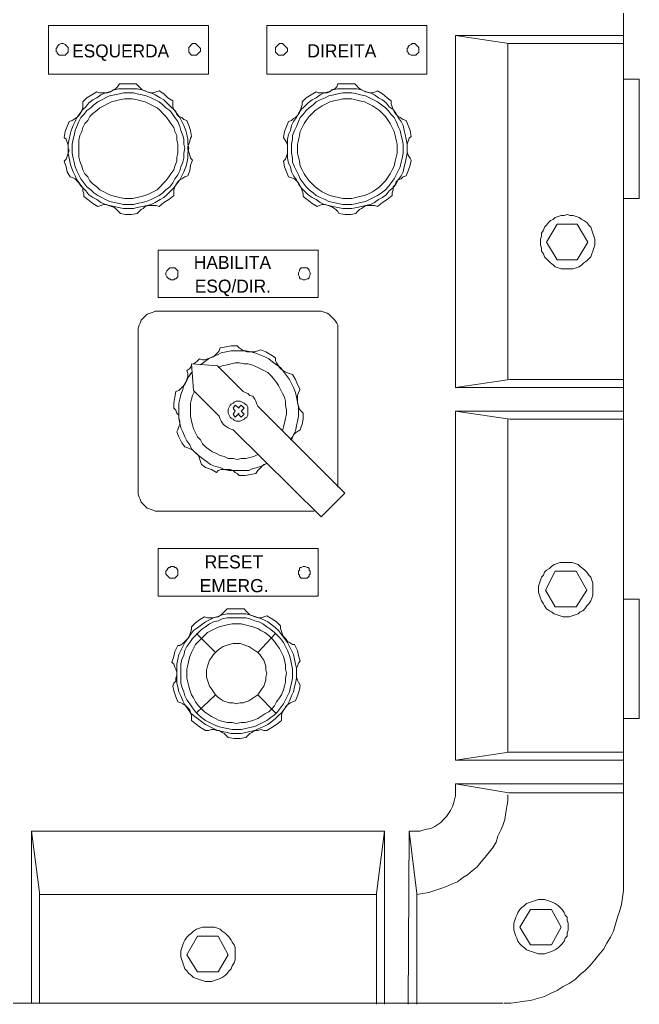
# Model space of a CAD drawing. Header units: millimetres. Extents: x -72 to 2978, y -1067 to 2817.
# Drawn here: x 167.7 to 354.5, y -7.4 to 289.3 of the extents above; entities that cross this region are included whole.
import ezdxf

# ---------------------------------------------------------------- set-up
doc = ezdxf.new("R2010")
doc.units = ezdxf.units.MM
doc.styles.add('CIDFont+F1$001H0', font='')
doc.styles.get('CIDFont+F1$001H0').set_extended_font_data('CIDFont+F1')

msp = doc.modelspace()

# ---------------------------------------------------------------- linework, layer by layer
at = {"color": 7, "linetype": 'Continuous', "lineweight": 15, "true_color": 0x000007}
for p, q in [((349.77, 320.87), (349.77, 28.9)), ((299.12, 284.52), (299.12, 178.46)), ((315.21, 282.14), (299.12, 284.52)), ((299.12, 284.52), (349.77, 284.52)), ((314.91, 180.84), (314.91, 282.14)), ((315.21, 282.14), (349.77, 282.14)), ((354.53, 271.41), (349.77, 271.41)), ((354.53, 235.36), (354.53, 271.41)), ((354.53, 235.36), (349.77, 235.36)), ((326.53, 222.25), (329.81, 227.62)), ((329.81, 227.62), (335.76, 227.62)), ((335.76, 227.62), (339.04, 222.25)), ((329.81, 216.89), (326.53, 222.25)), ((339.04, 222.25), (335.76, 216.89)), ((335.76, 216.89), (329.81, 216.89)), ((209.44, 201.4), (257.71, 201.4)), ((203.48, 147.18), (203.48, 195.44)), ((263.67, 148.37), (263.67, 195.44)), ((227.32, 185.01), (219.57, 185.61)), ((220.17, 177.57), (219.57, 185.61)), ((227.32, 185.01), (235.07, 177.27)), ((315.51, 180.84), (299.12, 178.46)), ((299.12, 178.46), (349.77, 178.46)), ((315.51, 180.84), (349.77, 180.84)), ((227.91, 169.82), (220.17, 177.57)), ((239.53, 172.8), (265.75, 146.58)), ((299.12, 171.31), (299.12, 66.14)), ((315.51, 168.93), (299.12, 171.31)), ((299.12, 171.31), (349.77, 171.31)), ((314.91, 168.93), (314.91, 68.52)), ((315.51, 168.93), (349.77, 168.93)), ((258.6, 139.43), (232.09, 165.65)), ((265.75, 146.58), (258.6, 139.43)), ((209.44, 141.22), (256.52, 141.22)), ((326.23, 117.38), (329.21, 123.04)), ((329.21, 123.04), (335.47, 123.04)), ((335.47, 123.04), (338.74, 117.38)), ((329.21, 112.32), (326.23, 117.38)), ((338.74, 117.38), (335.47, 112.32)), ((354.53, 114.7), (349.77, 114.7)), ((354.53, 114.7), (354.53, 78.65)), ((335.47, 112.32), (329.21, 112.32)), ((354.53, 78.65), (349.77, 78.65)), ((315.21, 68.52), (299.12, 66.14)), ((315.21, 68.52), (349.77, 68.52)), ((299.12, 66.14), (349.77, 66.14)), ((315.21, 56.31), (299.12, 58.99)), ((299.12, 58.99), (349.77, 58.99)), ((299.12, 56.61), (299.12, 58.99)), ((315.21, 56.31), (349.77, 56.31)), ((277.67, 44.69), (171.31, 44.69)), ((171.31, -7.15), (171.31, 44.69)), ((173.69, 26.22), (171.31, 44.69)), ((275.29, 25.92), (277.67, 44.69)), ((277.67, 44.69), (277.67, -7.45)), ((284.82, -7.45), (285.12, 44.69)), ((287.5, 25.92), (285.12, 44.69)), ((287.2, 44.69), (285.12, 44.69)), ((173.69, -7.15), (173.69, 26.22)), ((173.69, 25.62), (275.29, 25.62)), ((275.29, -7.45), (275.29, 25.92)), ((287.5, -7.45), (287.5, 25.92)), ((318.48, 15.79), (321.76, 21.15)), ((321.76, 21.15), (328.02, 21.15)), ((328.02, 21.15), (331, 15.79)), ((321.76, 10.43), (318.48, 15.79)), ((331, 15.79), (328.02, 10.43)), ((218.08, 7.45), (221.36, 13.11)), ((221.36, 13.11), (227.62, 13.11)), ((227.62, 13.11), (230.6, 7.45)), ((328.02, 10.43), (321.76, 10.43)), ((221.36, 2.38), (218.08, 7.45)), ((230.6, 7.45), (227.62, 2.38)), ((227.62, 2.38), (221.36, 2.38)), ((313.42, -7.15), (21.45, -7.15))]:
    msp.add_line(p, q, dxfattribs=at)
at = {"color": 152, "linetype": 'Continuous', "lineweight": 15, "true_color": 0x1154e4}
for p, q in [((226.72, 98.61), (221.06, 104.27)), ((239.53, 98.61), (244.9, 104.27)), ((221.06, 80.44), (226.72, 85.8)), ((244.9, 80.44), (239.53, 85.8))]:
    msp.add_line(p, q, dxfattribs=at)
at = {"color": 7, "linetype": 'Continuous', "lineweight": 15, "true_color": 0x000007}
for points in [[(176.37, 287.5), (224.64, 287.5), (224.64, 272.9), (176.37, 272.9)], [(242.22, 287.5), (290.48, 287.5), (290.48, 272.9), (242.22, 272.9)], [(182.33, 280.35), (182.33, 280.65), (182.33, 280.95), (182.03, 281.24), (181.74, 281.54), (181.44, 281.84), (180.84, 282.14), (180.54, 282.14), (180.25, 282.14), (179.65, 281.84), (179.35, 281.54), (179.05, 281.24), (179.05, 280.95), (178.76, 280.65), (178.76, 280.35), (178.76, 279.75), (179.05, 279.46), (179.05, 279.16), (179.35, 278.86), (179.65, 278.56), (180.25, 278.56), (180.54, 278.56), (180.84, 278.56), (181.44, 278.56), (181.74, 278.86), (182.03, 279.16), (182.33, 279.46), (182.33, 279.75)], [(222.25, 280.35), (222.25, 280.65), (221.96, 280.95), (221.66, 281.24), (221.36, 281.54), (221.06, 281.84), (220.76, 282.14), (220.47, 282.14), (219.87, 282.14), (219.57, 281.84), (219.27, 281.54), (218.98, 281.24), (218.68, 280.95), (218.68, 280.65), (218.68, 280.35), (218.68, 279.75), (218.68, 279.46), (218.98, 279.16), (219.27, 278.86), (219.57, 278.56), (219.87, 278.56), (220.47, 278.56), (220.76, 278.56), (221.06, 278.56), (221.36, 278.86), (221.66, 279.16), (221.96, 279.46), (222.25, 279.75)], [(248.47, 280.35), (248.47, 280.65), (248.17, 280.95), (247.88, 281.24), (247.58, 281.54), (247.28, 281.84), (246.98, 282.14), (246.68, 282.14), (246.09, 282.14), (245.79, 281.84), (245.49, 281.54), (245.19, 281.24), (244.9, 280.95), (244.9, 280.65), (244.9, 280.35), (244.9, 279.75), (244.9, 279.46), (245.19, 279.16), (245.49, 278.86), (245.79, 278.56), (246.09, 278.56), (246.68, 278.56), (246.98, 278.56), (247.28, 278.56), (247.58, 278.86), (247.88, 279.16), (248.17, 279.46), (248.47, 279.75)], [(288.1, 280.35), (288.1, 280.65), (288.1, 280.95), (287.8, 281.24), (287.5, 281.54), (287.2, 281.84), (286.9, 282.14), (286.31, 282.14), (286.01, 282.14), (285.71, 281.84), (285.12, 281.54), (284.82, 281.24), (284.82, 280.95), (284.52, 280.65), (284.52, 280.35), (284.52, 279.75), (284.82, 279.46), (284.82, 279.16), (285.12, 278.86), (285.71, 278.56), (286.01, 278.56), (286.31, 278.56), (286.9, 278.56), (287.2, 278.56), (287.5, 278.86), (287.8, 279.16), (288.1, 279.46), (288.1, 279.75)], [(218.68, 250.56), (218.38, 251.75), (218.38, 253.24), (218.08, 254.73), (217.79, 255.92), (217.19, 257.41), (216.59, 258.6), (216, 259.79), (215.1, 260.98), (214.21, 262.18), (213.32, 263.07), (212.12, 264.26), (211.23, 265.16), (210.04, 265.75), (208.55, 266.65), (207.36, 267.24), (206.17, 267.54), (204.68, 268.14), (203.19, 268.43), (202, 268.43), (200.51, 268.43), (199.02, 268.43), (197.53, 268.43), (196.33, 268.14), (194.84, 267.54), (193.65, 267.24), (192.16, 266.65), (190.97, 265.75), (189.78, 265.16), (188.59, 264.26), (187.69, 263.07), (186.8, 262.18), (185.91, 260.98), (185.01, 259.79), (184.42, 258.6), (183.82, 257.41), (183.23, 255.92), (182.93, 254.73), (182.63, 253.24), (182.33, 251.75), (182.33, 250.56), (182.33, 249.07), (182.63, 247.58), (182.93, 246.09), (183.23, 244.9), (183.82, 243.41), (184.42, 242.22), (185.01, 241.02), (185.91, 239.83), (186.8, 238.64), (187.69, 237.75), (188.59, 236.55), (189.78, 235.66), (190.97, 235.07), (192.16, 234.17), (193.65, 233.58), (194.84, 233.28), (196.33, 232.98), (197.53, 232.68), (199.02, 232.38), (200.51, 232.38), (202, 232.38), (203.19, 232.68), (204.68, 232.98), (206.17, 233.28), (207.36, 233.58), (208.55, 234.17), (210.04, 235.07), (211.23, 235.66), (212.12, 236.55), (213.32, 237.75), (214.21, 238.64), (215.1, 239.83), (216, 241.02), (216.59, 242.22), (217.19, 243.41), (217.79, 244.9), (218.08, 246.09), (218.38, 247.58), (218.38, 249.07)], [(217.49, 250.56), (217.19, 251.75), (217.19, 253.24), (216.89, 254.43), (216.3, 255.92), (216, 257.11), (215.4, 258.6), (214.51, 259.79), (213.91, 260.69), (213.02, 261.88), (211.83, 262.77), (210.93, 263.67), (209.74, 264.56), (208.55, 265.16), (207.36, 265.75), (205.87, 266.35), (204.68, 266.65), (203.19, 266.94), (202, 267.24), (200.51, 267.24), (199.02, 267.24), (197.82, 266.94), (196.33, 266.65), (194.84, 266.35), (193.65, 265.75), (192.46, 265.16), (191.27, 264.56), (190.08, 263.67), (189.18, 262.77), (187.99, 261.88), (187.1, 260.69), (186.2, 259.79), (185.61, 258.6), (185.01, 257.11), (184.42, 255.92), (184.12, 254.43), (183.82, 253.24), (183.52, 251.75), (183.52, 250.56), (183.52, 249.07), (183.82, 247.58), (184.12, 246.39), (184.42, 244.9), (185.01, 243.7), (185.61, 242.51), (186.2, 241.32), (187.1, 240.13), (187.99, 238.94), (189.18, 238.04), (190.08, 237.15), (191.27, 236.26), (192.46, 235.66), (193.65, 235.07), (194.84, 234.47), (196.33, 234.17), (197.82, 233.87), (199.02, 233.58), (200.51, 233.58), (202, 233.58), (203.19, 233.87), (204.68, 234.17), (205.87, 234.47), (207.36, 235.07), (208.55, 235.66), (209.74, 236.26), (210.93, 237.15), (211.83, 238.04), (213.02, 238.94), (213.91, 240.13), (214.51, 241.32), (215.4, 242.51), (216, 243.7), (216.3, 244.9), (216.89, 246.39), (217.19, 247.58), (217.19, 249.07)], [(284.52, 250.56), (284.52, 251.75), (284.22, 253.24), (283.93, 254.73), (283.63, 255.92), (283.33, 257.41), (282.73, 258.6), (281.84, 259.79), (281.24, 260.98), (280.35, 262.18), (279.16, 263.07), (278.26, 264.26), (277.07, 265.16), (275.88, 265.75), (274.69, 266.65), (273.5, 267.24), (272.01, 267.54), (270.82, 268.14), (269.33, 268.43), (267.84, 268.43), (266.35, 268.43), (265.16, 268.43), (263.67, 268.43), (262.18, 268.14), (260.98, 267.54), (259.5, 267.24), (258.3, 266.65), (257.11, 265.75), (255.92, 265.16), (254.73, 264.26), (253.54, 263.07), (252.64, 262.18), (251.75, 260.98), (251.15, 259.79), (250.26, 258.6), (249.66, 257.41), (249.37, 255.92), (248.77, 254.73), (248.47, 253.24), (248.47, 251.75), (248.47, 250.56), (248.47, 249.07), (248.47, 247.58), (248.77, 246.09), (249.37, 244.9), (249.66, 243.41), (250.26, 242.22), (251.15, 241.02), (251.75, 239.83), (252.64, 238.64), (253.54, 237.75), (254.73, 236.55), (255.92, 235.66), (257.11, 235.07), (258.3, 234.17), (259.5, 233.58), (260.98, 233.28), (262.18, 232.98), (263.67, 232.68), (265.16, 232.38), (266.35, 232.38), (267.84, 232.38), (269.33, 232.68), (270.82, 232.98), (272.01, 233.28), (273.5, 233.58), (274.69, 234.17), (275.88, 235.07), (277.07, 235.66), (278.26, 236.55), (279.16, 237.75), (280.35, 238.64), (281.24, 239.83), (281.84, 241.02), (282.73, 242.22), (283.33, 243.41), (283.63, 244.9), (283.93, 246.09), (284.22, 247.58), (284.52, 249.07)], [(283.33, 250.56), (283.33, 251.75), (283.03, 253.24), (282.73, 254.43), (282.44, 255.92), (281.84, 257.11), (281.24, 258.6), (280.65, 259.79), (279.75, 260.69), (278.86, 261.88), (277.97, 262.77), (276.78, 263.67), (275.58, 264.56), (274.39, 265.16), (273.2, 265.75), (272.01, 266.35), (270.52, 266.65), (269.33, 266.94), (267.84, 267.24), (266.35, 267.24), (265.16, 267.24), (263.67, 266.94), (262.47, 266.65), (260.98, 266.35), (259.79, 265.75), (258.3, 265.16), (257.11, 264.56), (256.22, 263.67), (255.03, 262.77), (254.13, 261.88), (253.24, 260.69), (252.34, 259.79), (251.75, 258.6), (251.15, 257.11), (250.56, 255.92), (249.96, 254.43), (249.96, 253.24), (249.66, 251.75), (249.66, 250.56), (249.66, 249.07), (249.96, 247.58), (249.96, 246.39), (250.56, 244.9), (251.15, 243.7), (251.75, 242.51), (252.34, 241.32), (253.24, 240.13), (254.13, 238.94), (255.03, 238.04), (256.22, 237.15), (257.11, 236.26), (258.3, 235.66), (259.79, 235.07), (260.98, 234.47), (262.47, 234.17), (263.67, 233.87), (265.16, 233.58), (266.35, 233.58), (267.84, 233.58), (269.33, 233.87), (270.52, 234.17), (272.01, 234.47), (273.2, 235.07), (274.39, 235.66), (275.58, 236.26), (276.78, 237.15), (277.97, 238.04), (278.86, 238.94), (279.75, 240.13), (280.65, 241.32), (281.24, 242.51), (281.84, 243.7), (282.44, 244.9), (282.73, 246.39), (283.03, 247.58), (283.33, 249.07)], [(215.4, 250.56), (215.4, 251.75), (215.1, 252.94), (215.1, 254.43), (214.51, 255.62), (214.21, 256.81), (213.32, 258.01), (212.72, 258.9), (211.83, 260.09), (210.93, 260.98), (210.04, 261.88), (209.15, 262.77), (207.95, 263.37), (206.76, 263.96), (205.57, 264.56), (204.38, 264.86), (203.19, 265.16), (201.7, 265.45), (200.51, 265.45), (199.31, 265.45), (197.82, 265.16), (196.63, 264.86), (195.44, 264.56), (194.25, 263.96), (193.06, 263.37), (191.87, 262.77), (190.97, 261.88), (189.78, 260.98), (188.89, 260.09), (188.29, 258.9), (187.4, 258.01), (186.8, 256.81), (186.5, 255.62), (185.91, 254.43), (185.61, 252.94), (185.61, 251.75), (185.61, 250.56), (185.61, 249.07), (185.61, 247.88), (185.91, 246.68), (186.5, 245.19), (186.8, 244), (187.4, 242.81), (188.29, 241.92), (188.89, 240.73), (189.78, 239.83), (190.97, 238.94), (191.87, 238.04), (193.06, 237.45), (194.25, 236.85), (195.44, 236.26), (196.63, 235.96), (197.82, 235.66), (199.31, 235.36), (200.51, 235.36), (201.7, 235.36), (203.19, 235.66), (204.38, 235.96), (205.57, 236.26), (206.76, 236.85), (207.95, 237.45), (209.15, 238.04), (210.04, 238.94), (210.93, 239.83), (211.83, 240.73), (212.72, 241.92), (213.32, 242.81), (214.21, 244), (214.51, 245.19), (215.1, 246.68), (215.1, 247.88), (215.4, 249.07)], [(281.54, 250.56), (281.54, 251.75), (281.24, 252.94), (280.95, 254.43), (280.65, 255.62), (280.05, 256.81), (279.46, 258.01), (278.86, 258.9), (277.97, 260.09), (277.07, 260.98), (276.18, 261.88), (274.99, 262.77), (274.09, 263.37), (272.9, 263.96), (271.71, 264.56), (270.22, 264.86), (269.03, 265.16), (267.84, 265.45), (266.35, 265.45), (265.16, 265.45), (263.96, 265.16), (262.47, 264.86), (261.28, 264.56), (260.09, 263.96), (258.9, 263.37), (258.01, 262.77), (256.81, 261.88), (255.92, 260.98), (255.03, 260.09), (254.13, 258.9), (253.54, 258.01), (252.94, 256.81), (252.34, 255.62), (252.05, 254.43), (251.75, 252.94), (251.45, 251.75), (251.45, 250.56), (251.45, 249.07), (251.75, 247.88), (252.05, 246.68), (252.34, 245.19), (252.94, 244), (253.54, 242.81), (254.13, 241.92), (255.03, 240.73), (255.92, 239.83), (256.81, 238.94), (258.01, 238.04), (258.9, 237.45), (260.09, 236.85), (261.28, 236.26), (262.47, 235.96), (263.96, 235.66), (265.16, 235.36), (266.35, 235.36), (267.84, 235.36), (269.03, 235.66), (270.22, 235.96), (271.71, 236.26), (272.9, 236.85), (274.09, 237.45), (274.99, 238.04), (276.18, 238.94), (277.07, 239.83), (277.97, 240.73), (278.86, 241.92), (279.46, 242.81), (280.05, 244), (280.65, 245.19), (280.95, 246.68), (281.24, 247.88), (281.54, 249.07)], [(341.13, 222.25), (341.13, 223.15), (340.83, 224.04), (340.53, 224.94), (340.23, 225.83), (339.94, 226.72), (339.34, 227.32), (338.74, 228.21), (337.85, 228.81), (337.25, 229.11), (336.36, 229.7), (335.47, 230), (334.57, 230.3), (333.68, 230.3), (332.79, 230.6), (331.89, 230.3), (331, 230.3), (330.1, 230), (329.21, 229.7), (328.61, 229.11), (327.72, 228.81), (327.12, 228.21), (326.53, 227.32), (325.93, 226.72), (325.64, 225.83), (325.04, 224.94), (325.04, 224.04), (324.74, 223.15), (324.74, 222.25), (324.74, 221.36), (325.04, 220.47), (325.04, 219.57), (325.64, 218.68), (325.93, 217.79), (326.53, 217.19), (327.12, 216.59), (327.72, 216), (328.61, 215.4), (329.21, 214.81), (330.1, 214.51), (331, 214.21), (331.89, 214.21), (332.79, 214.21), (333.68, 214.21), (334.57, 214.21), (335.47, 214.51), (336.36, 214.81), (337.25, 215.4), (337.85, 216), (338.74, 216.59), (339.34, 217.19), (339.94, 217.79), (340.23, 218.68), (340.53, 219.57), (340.83, 220.47), (341.13, 221.36)], [(209.44, 219.87), (257.71, 219.87), (257.71, 205.57), (209.44, 205.57)], [(215.4, 212.72), (215.4, 213.02), (215.4, 213.61), (215.1, 213.91), (214.81, 214.21), (214.51, 214.51), (214.21, 214.51), (213.61, 214.51), (213.32, 214.51), (213.02, 214.51), (212.72, 214.21), (212.42, 213.91), (212.12, 213.61), (211.83, 213.02), (211.83, 212.72), (211.83, 212.42), (212.12, 211.83), (212.42, 211.53), (212.72, 211.23), (213.02, 211.23), (213.32, 210.93), (213.61, 210.93), (214.21, 210.93), (214.51, 211.23), (214.81, 211.23), (215.1, 211.53), (215.4, 211.83), (215.4, 212.42)], [(255.32, 212.72), (255.32, 213.02), (255.03, 213.61), (255.03, 213.91), (254.73, 214.21), (254.43, 214.51), (253.83, 214.51), (253.54, 214.51), (253.24, 214.51), (252.64, 214.51), (252.34, 214.21), (252.05, 213.91), (252.05, 213.61), (251.75, 213.02), (251.75, 212.72), (251.75, 212.42), (252.05, 211.83), (252.05, 211.53), (252.34, 211.23), (252.64, 211.23), (253.24, 210.93), (253.54, 210.93), (253.83, 210.93), (254.43, 211.23), (254.73, 211.23), (255.03, 211.53), (255.03, 211.83), (255.32, 212.42)], [(236.55, 171.31), (236.55, 171.9), (236.55, 172.5), (236.26, 173.1), (235.66, 173.39), (235.36, 173.69), (234.77, 173.99), (234.17, 174.29), (233.58, 174.29), (232.98, 174.29), (232.38, 173.99), (232.09, 173.69), (231.49, 173.39), (231.19, 173.1), (230.89, 172.5), (230.6, 171.9), (230.6, 171.31), (230.6, 170.71), (230.89, 170.12), (231.19, 169.52), (231.49, 169.22), (232.09, 168.93), (232.38, 168.63), (232.98, 168.33), (233.58, 168.33), (234.17, 168.33), (234.77, 168.63), (235.36, 168.93), (235.66, 169.22), (236.26, 169.52), (236.55, 170.12), (236.55, 170.71)], [(209.44, 129.9), (257.71, 129.9), (257.71, 115.6), (209.44, 115.6)], [(340.53, 117.68), (340.53, 118.58), (340.53, 119.47), (340.23, 120.36), (339.94, 121.26), (339.34, 121.85), (338.74, 122.75), (338.15, 123.34), (337.55, 123.94), (336.66, 124.53), (336.06, 125.13), (335.17, 125.43), (334.28, 125.73), (333.38, 125.73), (332.49, 125.73), (331.59, 125.73), (330.7, 125.73), (329.81, 125.43), (328.91, 125.13), (328.02, 124.53), (327.42, 123.94), (326.53, 123.34), (325.93, 122.75), (325.64, 121.85), (325.04, 121.26), (324.74, 120.36), (324.44, 119.47), (324.15, 118.58), (324.15, 117.68), (324.15, 116.79), (324.44, 115.89), (324.74, 115), (325.04, 114.11), (325.64, 113.21), (325.93, 112.62), (326.53, 111.72), (327.42, 111.13), (328.02, 110.83), (328.91, 110.23), (329.81, 109.94), (330.7, 109.64), (331.59, 109.34), (332.49, 109.34), (333.38, 109.34), (334.28, 109.64), (335.17, 109.94), (336.06, 110.23), (336.66, 110.83), (337.55, 111.13), (338.15, 111.72), (338.74, 112.62), (339.34, 113.21), (339.94, 114.11), (340.23, 115), (340.53, 115.89), (340.53, 116.79)], [(215.4, 122.75), (215.4, 123.04), (215.4, 123.34), (215.1, 123.94), (214.81, 124.24), (214.51, 124.24), (214.21, 124.53), (213.61, 124.53), (213.32, 124.53), (213.02, 124.24), (212.72, 124.24), (212.42, 123.94), (212.12, 123.34), (211.83, 123.04), (211.83, 122.75), (211.83, 122.15), (212.12, 121.85), (212.42, 121.55), (212.72, 121.26), (213.02, 120.96), (213.32, 120.96), (213.61, 120.96), (214.21, 120.96), (214.51, 120.96), (214.81, 121.26), (215.1, 121.55), (215.4, 121.85), (215.4, 122.15)], [(255.32, 122.75), (255.32, 123.04), (255.03, 123.34), (255.03, 123.94), (254.73, 124.24), (254.43, 124.24), (253.83, 124.53), (253.54, 124.53), (253.24, 124.53), (252.64, 124.24), (252.34, 124.24), (252.05, 123.94), (252.05, 123.34), (251.75, 123.04), (251.75, 122.75), (251.75, 122.15), (252.05, 121.85), (252.05, 121.55), (252.34, 121.26), (252.64, 120.96), (253.24, 120.96), (253.54, 120.96), (253.83, 120.96), (254.43, 120.96), (254.73, 121.26), (255.03, 121.55), (255.03, 121.85), (255.32, 122.15)], [(251.15, 92.36), (251.15, 93.85), (250.86, 95.04), (250.56, 96.53), (250.26, 98.02), (249.66, 99.21), (249.07, 100.4), (248.47, 101.59), (247.58, 102.79), (246.68, 103.98), (245.79, 105.17), (244.9, 106.06), (243.7, 106.96), (242.51, 107.85), (241.32, 108.45), (239.83, 109.04), (238.64, 109.34), (237.15, 109.94), (235.96, 110.23), (234.47, 110.23), (232.98, 110.23), (231.49, 110.23), (230.3, 110.23), (228.81, 109.94), (227.32, 109.34), (226.13, 109.04), (224.94, 108.45), (223.74, 107.85), (222.55, 106.96), (221.36, 106.06), (220.17, 105.17), (219.27, 103.98), (218.38, 102.79), (217.49, 101.59), (216.89, 100.4), (216.3, 99.21), (215.7, 98.02), (215.4, 96.53), (215.1, 95.04), (215.1, 93.85), (215.1, 92.36), (215.1, 90.87), (215.1, 89.38), (215.4, 88.19), (215.7, 86.7), (216.3, 85.51), (216.89, 84.02), (217.49, 82.82), (218.38, 81.63), (219.27, 80.44), (220.17, 79.55), (221.36, 78.65), (222.55, 77.76), (223.74, 76.87), (224.94, 76.27), (226.13, 75.67), (227.32, 75.08), (228.81, 74.78), (230.3, 74.48), (231.49, 74.18), (232.98, 74.18), (234.47, 74.18), (235.96, 74.48), (237.15, 74.78), (238.64, 75.08), (239.83, 75.67), (241.32, 76.27), (242.51, 76.87), (243.7, 77.76), (244.9, 78.65), (245.79, 79.55), (246.68, 80.44), (247.58, 81.63), (248.47, 82.82), (249.07, 84.02), (249.66, 85.51), (250.26, 86.7), (250.56, 88.19), (250.86, 89.38), (251.15, 90.87)], [(333.08, 15.79), (333.08, 16.98), (332.79, 17.88), (332.79, 18.77), (332.19, 19.37), (331.89, 20.26), (331.3, 21.15), (330.7, 21.75), (330.1, 22.34), (329.21, 22.94), (328.61, 23.24), (327.72, 23.54), (326.83, 23.83), (325.93, 24.13), (325.04, 24.13), (324.15, 24.13), (323.25, 23.83), (322.36, 23.54), (321.46, 23.24), (320.57, 22.94), (319.97, 22.34), (319.08, 21.75), (318.48, 21.15), (317.89, 20.26), (317.59, 19.37), (317.29, 18.77), (317, 17.88), (316.7, 16.98), (316.7, 15.79), (316.7, 14.9), (317, 14), (317.29, 13.11), (317.59, 12.51), (317.89, 11.62), (318.48, 10.73), (319.08, 10.13), (319.97, 9.53), (320.57, 8.94), (321.46, 8.64), (322.36, 8.34), (323.25, 8.04), (324.15, 7.75), (325.04, 7.75), (325.93, 7.75), (326.83, 8.04), (327.72, 8.34), (328.61, 8.64), (329.21, 8.94), (330.1, 9.53), (330.7, 10.13), (331.3, 10.73), (331.89, 11.62), (332.19, 12.51), (332.79, 13.11), (332.79, 14), (333.08, 14.9)], [(232.68, 7.75), (232.68, 8.64), (232.68, 9.53), (232.38, 10.43), (231.79, 11.32), (231.49, 11.92), (230.89, 12.81), (230.3, 13.41), (229.7, 14), (228.81, 14.6), (228.21, 15.19), (227.32, 15.49), (226.43, 15.79), (225.53, 15.79), (224.64, 15.79), (223.74, 15.79), (222.85, 15.79), (221.96, 15.49), (221.06, 15.19), (220.17, 14.6), (219.57, 14), (218.68, 13.41), (218.08, 12.81), (217.49, 11.92), (217.19, 11.32), (216.89, 10.43), (216.59, 9.53), (216.3, 8.64), (216.3, 7.75), (216.3, 6.85), (216.59, 5.96), (216.89, 5.06), (217.19, 4.17), (217.49, 3.28), (218.08, 2.68), (218.68, 1.79), (219.57, 1.19), (220.17, 0.6), (221.06, 0.3), (221.96, 0), (222.85, -0.3), (223.74, -0.6), (224.64, -0.6), (225.53, -0.6), (226.43, -0.3), (227.32, 0), (228.21, 0.3), (228.81, 0.6), (229.7, 1.19), (230.3, 1.79), (230.89, 2.68), (231.49, 3.28), (231.79, 4.17), (232.38, 5.06), (232.68, 5.96), (232.68, 6.85)]]:
    msp.add_lwpolyline(points, close=True, dxfattribs=at)
for points in [[(190.97, 267.54), (189.48, 266.65), (187.99, 265.75), (186.8, 264.56)], [(190.97, 267.54), (191.87, 267.24), (192.76, 267.24), (193.65, 267.24), (194.25, 267.24), (195.14, 267.54), (196.04, 268.14), (196.63, 268.43), (197.23, 269.03), (197.82, 269.92)], [(202.89, 269.92), (201.1, 269.92), (199.31, 269.92), (197.82, 269.92)], [(202.89, 269.92), (203.48, 269.33), (204.08, 268.73), (204.68, 268.14), (205.57, 267.84), (206.17, 267.54), (207.06, 267.24), (207.95, 267.24), (208.85, 267.54), (209.74, 267.84)], [(213.91, 264.86), (212.42, 265.75), (211.23, 266.94), (209.74, 267.84)], [(257.11, 267.54), (255.62, 266.65), (254.13, 265.75), (252.94, 264.56)], [(257.11, 267.54), (257.71, 267.24), (258.6, 267.24), (259.5, 267.24), (260.39, 267.24), (261.28, 267.54), (261.88, 268.14), (262.77, 268.43), (263.37, 269.03), (263.67, 269.92)], [(268.73, 269.92), (267.24, 269.92), (265.45, 269.92), (263.67, 269.92)], [(268.73, 269.92), (269.33, 269.33), (269.92, 268.73), (270.82, 268.14), (271.41, 267.84), (272.31, 267.54), (273.2, 267.24), (274.09, 267.24), (274.99, 267.54), (275.58, 267.84)], [(279.75, 264.86), (278.56, 265.75), (277.07, 266.94), (275.58, 267.84)], [(182.63, 258.6), (183.52, 258.9), (184.42, 259.5), (185.01, 259.79), (185.61, 260.39), (186.2, 261.28), (186.5, 261.88), (186.8, 262.77), (186.8, 263.67), (186.8, 264.56)], [(213.91, 264.86), (213.91, 263.96), (213.91, 263.07), (214.21, 262.18), (214.81, 261.58), (215.1, 260.69), (215.7, 260.09), (216.59, 259.79), (217.19, 259.2), (218.08, 258.9)], [(248.77, 258.6), (249.66, 258.9), (250.26, 259.5), (250.86, 259.79), (251.45, 260.39), (252.05, 261.28), (252.34, 261.88), (252.64, 262.77), (252.94, 263.67), (252.94, 264.56)], [(279.75, 264.86), (279.75, 263.96), (280.05, 263.07), (280.35, 262.18), (280.65, 261.58), (281.24, 260.69), (281.84, 260.09), (282.44, 259.79), (283.33, 259.2), (284.22, 258.9)], [(182.63, 258.6), (182.03, 257.11), (181.44, 255.62), (181.14, 253.83)], [(219.57, 254.13), (219.27, 255.92), (218.68, 257.41), (218.08, 258.9)], [(248.77, 258.6), (248.17, 257.11), (247.58, 255.62), (247.28, 253.83)], [(285.71, 254.13), (285.41, 255.92), (284.82, 257.41), (284.22, 258.9)], [(181.14, 246.68), (181.74, 247.28), (182.03, 248.17), (182.33, 249.07), (182.63, 249.96), (182.33, 250.56), (182.33, 251.45), (182.03, 252.34), (181.74, 253.24), (181.14, 253.83)], [(219.57, 254.13), (219.27, 253.54), (218.98, 252.64), (218.68, 251.75), (218.38, 251.15), (218.38, 250.26), (218.68, 249.37), (218.98, 248.47), (219.27, 247.58), (219.87, 246.98)], [(247.28, 246.68), (247.88, 247.28), (248.17, 248.17), (248.47, 249.07), (248.47, 249.96), (248.47, 250.56), (248.47, 251.45), (248.17, 252.34), (247.58, 253.24), (247.28, 253.83)], [(285.71, 254.13), (285.12, 253.54), (284.82, 252.64), (284.52, 251.75), (284.52, 251.15), (284.52, 250.26), (284.52, 249.37), (284.82, 248.47), (285.41, 247.58), (285.71, 246.98)], [(181.14, 246.68), (181.74, 244.9), (182.03, 243.41), (182.93, 241.92)], [(218.38, 242.22), (218.98, 243.7), (219.27, 245.49), (219.87, 246.98)], [(247.28, 246.68), (247.58, 244.9), (248.17, 243.41), (248.77, 241.92)], [(284.22, 242.22), (284.82, 243.7), (285.41, 245.49), (285.71, 246.98)], [(187.1, 235.96), (187.1, 236.85), (186.8, 237.75), (186.8, 238.64), (186.2, 239.24), (185.61, 240.13), (185.01, 240.73), (184.42, 241.32), (183.82, 241.62), (182.93, 241.92)], [(218.38, 242.22), (217.49, 241.92), (216.59, 241.32), (216, 241.02), (215.4, 240.43), (214.81, 239.53), (214.51, 238.94), (214.21, 238.04), (214.21, 237.15), (214.21, 236.26)], [(253.24, 235.96), (253.24, 236.85), (252.94, 237.75), (252.64, 238.64), (252.34, 239.24), (251.75, 240.13), (251.15, 240.73), (250.56, 241.32), (249.66, 241.62), (248.77, 241.92)], [(284.22, 242.22), (283.33, 241.92), (282.73, 241.32), (281.84, 241.02), (281.24, 240.43), (280.95, 239.53), (280.35, 238.94), (280.35, 238.04), (280.05, 237.15), (280.05, 236.26)], [(187.1, 235.96), (188.29, 235.07), (189.78, 233.87), (191.27, 232.98)], [(209.74, 232.98), (211.23, 234.17), (212.72, 235.07), (214.21, 236.26)], [(253.24, 235.96), (254.43, 235.07), (255.92, 233.87), (257.41, 232.98)], [(275.58, 232.98), (277.07, 234.17), (278.56, 235.07), (280.05, 236.26)], [(198.12, 230.89), (197.53, 231.49), (196.93, 232.09), (196.33, 232.68), (195.44, 232.98), (194.55, 233.28), (193.95, 233.58), (193.06, 233.58), (192.16, 233.28), (191.27, 232.98)], [(209.74, 232.98), (208.85, 233.28), (207.95, 233.28), (207.06, 233.28), (206.46, 233.28), (205.57, 232.98), (204.97, 232.38), (204.38, 232.09), (203.78, 231.49), (203.19, 230.89)], [(263.96, 230.89), (263.67, 231.49), (263.07, 232.09), (262.18, 232.68), (261.58, 232.98), (260.69, 233.28), (259.79, 233.58), (258.9, 233.58), (258.01, 233.28), (257.41, 232.98)], [(275.58, 232.98), (274.69, 233.28), (274.09, 233.28), (273.2, 233.28), (272.31, 233.28), (271.71, 232.98), (270.82, 232.38), (270.22, 232.09), (269.62, 231.49), (269.03, 230.89)], [(198.12, 230.89), (199.61, 230.6), (201.4, 230.6), (203.19, 230.89)], [(263.96, 230.89), (265.75, 230.6), (267.54, 230.6), (269.03, 230.89)], [(209.44, 201.4), (208.55, 201.4), (207.95, 201.1), (207.06, 200.8), (206.17, 200.51), (205.57, 199.91), (204.97, 199.31), (204.38, 198.72), (204.08, 197.82), (203.78, 197.23), (203.48, 196.33), (203.48, 195.44)], [(263.67, 195.44), (263.67, 196.33), (263.67, 197.23), (263.37, 197.82), (262.77, 198.72), (262.18, 199.31), (261.58, 199.91), (260.98, 200.51), (260.39, 200.8), (259.5, 201.1), (258.6, 201.4), (257.71, 201.4)], [(221.96, 187.1), (222.85, 186.8), (223.45, 186.8), (224.34, 187.1), (225.23, 187.4), (226.13, 187.69), (226.72, 188.29), (227.32, 188.89), (227.91, 189.48), (228.21, 190.38)], [(233.28, 190.97), (231.49, 190.97), (230, 190.67), (228.21, 190.38)], [(233.28, 190.97), (233.87, 190.38), (234.77, 189.78), (235.36, 189.48), (236.26, 189.18), (237.15, 189.18), (238.04, 189.18), (238.64, 189.18), (239.53, 189.48), (240.43, 189.78)], [(221.96, 187.1), (221.06, 186.2), (220.17, 185.61)], [(249.66, 162.67), (250.26, 164.16), (250.86, 165.35), (251.15, 166.84), (251.45, 168.33), (251.75, 169.82), (251.75, 171.31), (251.75, 172.5), (251.45, 173.99), (251.15, 175.48), (250.86, 176.97), (250.26, 178.46), (249.66, 179.65), (249.07, 180.84), (248.17, 182.03), (247.28, 183.23), (246.39, 184.42), (245.19, 185.31), (244, 186.2), (242.81, 187.1), (241.62, 187.69), (240.13, 188.29), (238.64, 188.89), (237.45, 189.18), (235.96, 189.48), (234.47, 189.48), (232.98, 189.48), (231.49, 189.48), (230, 189.18), (228.51, 188.89), (227.32, 188.29), (225.83, 187.69), (224.64, 187.1), (223.45, 186.2), (222.25, 185.31)], [(244.9, 187.4), (243.41, 188.29), (241.92, 189.18), (240.43, 189.78)], [(244.9, 187.4), (244.9, 186.5), (245.19, 185.91), (245.79, 185.01), (246.09, 184.42), (246.68, 183.82), (247.58, 183.23), (248.17, 182.93), (249.07, 182.63), (249.96, 182.33)], [(219.57, 185.01), (218.98, 184.12), (218.08, 183.52)], [(246.98, 165.35), (247.28, 166.54), (247.58, 167.73), (247.88, 169.22), (248.17, 170.41), (248.17, 171.61), (247.88, 173.1), (247.88, 174.29), (247.58, 175.48), (246.98, 176.67), (246.39, 177.86), (245.79, 179.05), (245.19, 179.95), (244.3, 181.14), (243.41, 182.03), (242.51, 182.93), (241.32, 183.52), (240.13, 184.12), (238.94, 184.72), (237.75, 185.31), (236.55, 185.61), (235.36, 185.61), (233.87, 185.91), (232.68, 185.91), (231.49, 185.61), (230.3, 185.31), (228.81, 185.01), (227.62, 184.42)], [(214.81, 177.27), (215.7, 177.57), (216.3, 178.16), (216.89, 178.76), (217.49, 179.35), (217.79, 179.95), (218.08, 180.84), (218.38, 181.74), (218.38, 182.63), (218.08, 183.52)], [(219.57, 182.93), (218.68, 181.74), (218.08, 180.54), (217.19, 179.05), (216.89, 177.86), (216.3, 176.37), (216, 174.88), (215.7, 173.69), (215.7, 172.2), (215.7, 170.71), (215.7, 169.22), (216, 167.73), (216.3, 166.24), (216.89, 165.05), (217.49, 163.56), (218.08, 162.37), (218.98, 161.18), (219.57, 159.99), (220.76, 158.8), (221.66, 157.9), (222.85, 157.01), (224.04, 156.11), (225.23, 155.22), (226.72, 154.62), (228.21, 154.33), (229.4, 153.73), (230.89, 153.43), (232.38, 153.43), (233.87, 153.43), (235.36, 153.43), (236.85, 153.43), (238.04, 154.03), (239.53, 154.33), (241.02, 154.92), (242.22, 155.52)], [(252.34, 177.86), (251.45, 179.35), (250.86, 180.84), (249.96, 182.33)], [(214.81, 177.27), (214.51, 175.48), (214.21, 173.69), (214.21, 172.2)], [(220.47, 177.27), (219.87, 176.08), (219.57, 174.88), (219.27, 173.69), (219.27, 172.2), (219.27, 171.01), (219.27, 169.82), (219.57, 168.33), (219.87, 167.14), (220.17, 165.95), (220.76, 164.75), (221.36, 163.56), (222.25, 162.67), (222.85, 161.48), (223.74, 160.58), (224.94, 159.69), (225.83, 159.09), (227.02, 158.5), (228.21, 157.9), (229.4, 157.6), (230.6, 157.01), (232.09, 157.01), (233.28, 156.71), (234.47, 157.01), (235.96, 157.01), (237.15, 157.31), (238.34, 157.6), (239.53, 158.2)], [(239.53, 172.8), (239.24, 173.39), (238.94, 174.29), (238.64, 174.88), (238.04, 175.78), (237.15, 176.08), (236.55, 176.67), (235.66, 176.97), (235.07, 177.27)], [(252.34, 177.86), (251.75, 176.97), (251.45, 176.08), (251.45, 175.48), (251.45, 174.59), (251.45, 173.69), (251.75, 172.8), (252.05, 171.9), (252.64, 171.31), (253.24, 170.71)], [(215.1, 165.05), (215.4, 165.65), (215.7, 166.54), (216, 167.44), (216, 168.33), (215.7, 169.22), (215.7, 170.12), (215.1, 170.71), (214.81, 171.61), (214.21, 172.2)], [(233.87, 172.2), (232.68, 173.1), (232.09, 172.2), (232.68, 171.31)], [(234.47, 171.31), (235.36, 172.2), (234.47, 173.1), (233.58, 172.2)], [(227.91, 169.82), (228.21, 168.93), (228.51, 168.33), (229.11, 167.44), (229.7, 166.84), (230.6, 166.24), (231.19, 165.95), (232.09, 165.65)], [(232.68, 171.31), (232.09, 170.41), (232.68, 169.52), (233.87, 170.71)], [(233.58, 170.41), (234.47, 169.52), (235.36, 170.41), (234.47, 171.31)], [(252.34, 165.65), (252.94, 167.44), (253.24, 168.93), (253.24, 170.71)], [(215.1, 165.05), (215.7, 163.56), (216.59, 161.77), (217.49, 160.58)], [(252.34, 165.65), (251.75, 165.35), (250.86, 164.75), (250.26, 164.16), (249.96, 163.56), (249.37, 162.67)], [(222.55, 155.22), (222.25, 156.11), (221.96, 157.01), (221.66, 157.9), (221.06, 158.5), (220.47, 159.09), (219.87, 159.69), (218.98, 159.99), (218.38, 160.29), (217.49, 160.58)], [(222.55, 155.22), (223.74, 154.33), (225.53, 153.73), (227.02, 152.84)], [(242.22, 155.52), (241.32, 155.22), (240.73, 154.62), (240.13, 154.03), (239.53, 153.43), (238.94, 152.54)], [(233.87, 151.94), (233.28, 152.54), (232.68, 152.84), (232.09, 153.43), (231.19, 153.73), (230.3, 153.73), (229.4, 153.73), (228.51, 153.73), (227.62, 153.43), (227.02, 152.84)], [(233.87, 151.94), (235.66, 151.94), (237.45, 152.24), (238.94, 152.54)], [(203.48, 147.18), (203.48, 146.28), (203.78, 145.39), (204.08, 144.79), (204.38, 143.9), (204.97, 143.3), (205.57, 142.71), (206.17, 142.11), (207.06, 141.81), (207.95, 141.52), (208.55, 141.22), (209.44, 141.22)], [(223.45, 109.34), (224.34, 109.04), (225.23, 109.04), (226.13, 109.04), (227.02, 109.34), (227.62, 109.34), (228.51, 109.94), (229.11, 110.53), (229.7, 111.13), (230.3, 111.72)], [(235.36, 111.72), (233.87, 111.72), (232.09, 111.72), (230.3, 111.72)], [(235.36, 111.72), (235.96, 111.13), (236.55, 110.53), (237.15, 109.94), (238.04, 109.64), (238.94, 109.34), (239.83, 109.04), (240.73, 109.04), (241.32, 109.34), (242.22, 109.64)], [(223.45, 109.34), (221.96, 108.45), (220.76, 107.55), (219.57, 106.36)], [(246.39, 106.66), (245.19, 107.85), (243.7, 108.74), (242.22, 109.64)], [(215.4, 100.7), (216, 100.7), (216.89, 101.3), (217.49, 101.89), (218.08, 102.49), (218.68, 103.08), (218.98, 103.98), (219.27, 104.57), (219.57, 105.47), (219.57, 106.36)], [(246.39, 106.66), (246.39, 105.76), (246.68, 104.87), (246.98, 103.98), (247.28, 103.38), (247.88, 102.79), (248.47, 101.89), (249.07, 101.59), (249.96, 101), (250.56, 101)], [(252.34, 95.93), (251.75, 97.72), (251.45, 99.21), (250.56, 101)], [(215.4, 100.7), (214.51, 98.91), (214.21, 97.42), (213.61, 95.63)], [(213.91, 88.48), (214.21, 89.38), (214.81, 89.97), (214.81, 90.87), (215.1, 91.76), (215.1, 92.66), (214.81, 93.55), (214.51, 94.15), (214.21, 95.04), (213.61, 95.63)], [(252.34, 95.93), (251.75, 95.34), (251.45, 94.44), (251.15, 93.85), (251.15, 92.95), (251.15, 92.06), (251.15, 91.17), (251.45, 90.27), (251.75, 89.68), (252.34, 88.78)], [(213.91, 88.48), (214.21, 86.99), (214.81, 85.21), (215.4, 83.72)], [(250.86, 84.02), (251.45, 85.51), (252.05, 87.29), (252.34, 88.78)], [(219.57, 78.06), (219.57, 78.95), (219.57, 79.55), (219.27, 80.44), (218.98, 81.33), (218.38, 81.93), (217.79, 82.53), (216.89, 83.12), (216.3, 83.42), (215.4, 83.72)], [(250.86, 84.02), (249.96, 83.72), (249.37, 83.42), (248.47, 82.82), (247.88, 82.23), (247.58, 81.63), (246.98, 80.74), (246.68, 79.84), (246.68, 78.95), (246.68, 78.06)], [(219.57, 78.06), (221.06, 76.87), (222.25, 75.97), (223.74, 75.08)], [(242.22, 75.08), (243.7, 75.97), (245.19, 76.87), (246.68, 78.06)], [(230.6, 72.99), (230, 73.59), (229.4, 74.18), (228.81, 74.48), (227.91, 75.08), (227.02, 75.08), (226.43, 75.38), (225.53, 75.38), (224.64, 75.08), (223.74, 75.08)], [(242.22, 75.08), (241.32, 75.08), (240.43, 75.38), (239.53, 75.08), (238.64, 75.08), (237.75, 74.48), (237.15, 74.18), (236.55, 73.59), (235.96, 72.99)], [(230.6, 72.99), (232.38, 72.69), (234.17, 72.69), (235.96, 72.99)], [(287.2, 44.69), (288.39, 44.69), (289.29, 44.99), (290.48, 45.29), (291.67, 45.58), (292.86, 46.18), (293.76, 46.77), (294.65, 47.37), (295.54, 48.26), (296.44, 49.16), (297.03, 50.05), (297.63, 50.95), (298.23, 52.14), (298.52, 53.03), (298.82, 54.22), (299.12, 55.41), (299.12, 56.61)], [(287.5, 25.62), (289.29, 25.92), (291.08, 26.22), (292.86, 26.81), (294.65, 27.41), (296.44, 28.01), (298.23, 28.9), (299.72, 29.49), (301.21, 30.69), (302.69, 31.58), (304.18, 32.77), (305.67, 33.96), (306.87, 35.45), (308.06, 36.94), (309.25, 38.43), (310.44, 39.92), (311.33, 41.41), (311.93, 43.2), (312.82, 44.99), (313.42, 46.48), (314.02, 48.26), (314.31, 50.35), (314.61, 52.14), (314.91, 53.92), (314.91, 55.71)], [(313.72, -7.15), (315.8, -7.15), (317.89, -6.85), (319.97, -6.55), (321.76, -6.26), (323.85, -5.66), (325.93, -5.06), (327.72, -4.17), (329.81, -3.28), (331.59, -2.09), (333.38, -1.19), (335.17, 0), (336.66, 1.49), (338.15, 2.68), (339.64, 4.17), (341.13, 5.96), (342.32, 7.45), (343.81, 9.24), (344.7, 11.02), (345.89, 12.81), (346.79, 14.6), (347.38, 16.68), (347.98, 18.77), (348.58, 20.56), (349.17, 22.64), (349.47, 24.73), (349.77, 26.81), (349.77, 28.9)]]:
    msp.add_lwpolyline(points, dxfattribs=at)
at = {"color": 152, "linetype": 'Continuous', "lineweight": 15, "true_color": 0x1154e4}
for points in [[(249.96, 92.36), (249.96, 93.55), (249.66, 95.04), (249.37, 96.53), (249.07, 97.72), (248.47, 99.21), (247.88, 100.4), (247.28, 101.59), (246.39, 102.79), (245.49, 103.68), (244.6, 104.57), (243.41, 105.47), (242.22, 106.36), (241.02, 107.25), (239.83, 107.85), (238.64, 108.15), (237.15, 108.74), (235.96, 109.04), (234.47, 109.04), (232.98, 109.04), (231.79, 109.04), (230.3, 109.04), (228.81, 108.74), (227.62, 108.15), (226.13, 107.85), (224.94, 107.25), (223.74, 106.36), (222.55, 105.47), (221.66, 104.57), (220.76, 103.68), (219.87, 102.79), (218.98, 101.59), (218.08, 100.4), (217.49, 99.21), (217.19, 97.72), (216.59, 96.53), (216.3, 95.04), (216.3, 93.55), (216.3, 92.36), (216.3, 90.87), (216.3, 89.38), (216.59, 88.19), (217.19, 86.7), (217.49, 85.51), (218.08, 84.31), (218.98, 83.12), (219.87, 81.93), (220.76, 80.74), (221.66, 79.84), (222.55, 78.95), (223.74, 78.06), (224.94, 77.46), (226.13, 76.87), (227.62, 76.27), (228.81, 75.97), (230.3, 75.67), (231.79, 75.38), (232.98, 75.38), (234.47, 75.38), (235.96, 75.67), (237.15, 75.97), (238.64, 76.27), (239.83, 76.87), (241.02, 77.46), (242.22, 78.06), (243.41, 78.95), (244.6, 79.84), (245.49, 80.74), (246.39, 81.93), (247.28, 83.12), (247.88, 84.31), (248.47, 85.51), (249.07, 86.7), (249.37, 88.19), (249.66, 89.38), (249.96, 90.87)], [(248.17, 92.36), (247.88, 93.55), (247.88, 94.74), (247.58, 96.23), (247.28, 97.42), (246.68, 98.61), (246.09, 99.81), (245.19, 101), (244.6, 101.89), (243.7, 102.79), (242.81, 103.68), (241.62, 104.57), (240.43, 105.17), (239.53, 105.76), (238.04, 106.36), (236.85, 106.66), (235.66, 106.96), (234.47, 107.25), (232.98, 107.25), (231.79, 107.25), (230.3, 106.96), (229.11, 106.66), (227.91, 106.36), (226.72, 105.76), (225.53, 105.17), (224.34, 104.57), (223.45, 103.68), (222.55, 102.79), (221.66, 101.89), (220.76, 101), (220.17, 99.81), (219.57, 98.61), (218.98, 97.42), (218.68, 96.23), (218.38, 94.74), (218.08, 93.55), (218.08, 92.36), (218.08, 90.87), (218.38, 89.68), (218.68, 88.48), (218.98, 87.29), (219.57, 85.8), (220.17, 84.91), (220.76, 83.72), (221.66, 82.53), (222.55, 81.63), (223.45, 80.74), (224.34, 80.14), (225.53, 79.25), (226.72, 78.65), (227.91, 78.06), (229.11, 77.76), (230.3, 77.46), (231.79, 77.46), (232.98, 77.16), (234.47, 77.46), (235.66, 77.46), (236.85, 77.76), (238.04, 78.06), (239.53, 78.65), (240.43, 79.25), (241.62, 80.14), (242.81, 80.74), (243.7, 81.63), (244.6, 82.53), (245.19, 83.72), (246.09, 84.91), (246.68, 85.8), (247.28, 87.29), (247.58, 88.48), (247.88, 89.68), (247.88, 90.87)], [(242.22, 92.36), (241.92, 93.25), (241.92, 94.44), (241.62, 95.34), (241.32, 96.23), (240.73, 97.12), (240.13, 98.02), (239.53, 98.61), (238.64, 99.21), (237.75, 99.81), (236.85, 100.4), (235.96, 100.7), (235.07, 101), (234.17, 101.3), (232.98, 101.3), (232.09, 101.3), (230.89, 101), (230, 100.7), (229.11, 100.4), (228.21, 99.81), (227.32, 99.21), (226.72, 98.61), (226.13, 98.02), (225.53, 97.12), (224.94, 96.23), (224.64, 95.34), (224.34, 94.44), (224.04, 93.25), (224.04, 92.36), (224.04, 91.17), (224.34, 90.27), (224.64, 89.38), (224.94, 88.48), (225.53, 87.59), (226.13, 86.7), (226.72, 85.8), (227.32, 85.21), (228.21, 84.61), (229.11, 84.02), (230, 83.72), (230.89, 83.42), (232.09, 83.42), (232.98, 83.12), (234.17, 83.42), (235.07, 83.42), (235.96, 83.72), (236.85, 84.02), (237.75, 84.61), (238.64, 85.21), (239.53, 85.8), (240.13, 86.7), (240.73, 87.59), (241.32, 88.48), (241.62, 89.38), (241.92, 90.27), (241.92, 91.17)]]:
    msp.add_lwpolyline(points, close=True, dxfattribs=at)

# ---------------------------------------------------------------- texts
at = {"color": 7, "true_color": 0x000007, "style": 'CIDFont+F1$001H0'}
for s, height, p in [('ESQUERDA', 3.894, (183.56, 277.93)), ('DIREITA', 3.939, (254.47, 277.93)), ('HABILITA', 3.923, (220.21, 214.18)), ('ESQ/DIR.', 3.915, (220.51, 207.03)), ('RESET', 3.963, (223.49, 123.91)), ('EMERG.', 3.936, (222, 116.76))]:
    msp.add_text(s, height=height, dxfattribs=at).set_placement(p)

doc.saveas('drawing.dxf')
